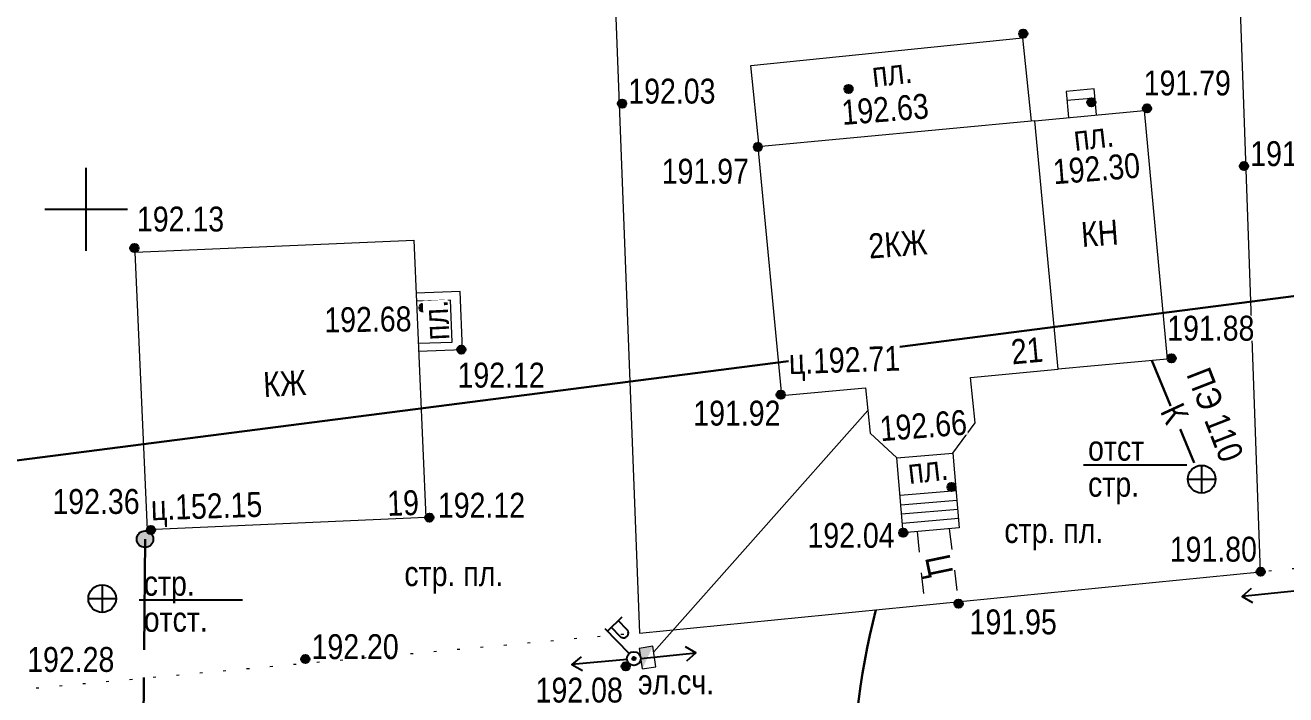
# Model space of a CAD drawing. Header units: millimetres. Extents: x 5990 to 6530, y 11230 to 11520.
# Drawn here: x 6147.8 to 6193.4, y 11432.44 to 11456.65 of the extents above; entities that cross this region are included whole.
import ezdxf

# ---------------------------------------------------------------- set-up
doc = ezdxf.new("R2010")
doc.units = ezdxf.units.MM
for name, pattern in [('g5_01_5x1_5', [1.5, 0.75, -0.75]), ('g5_122', [5, 4, -1]), ('g5_366', [0.85, 0.1, -0.75])]:
    doc.linetypes.add(name, pattern=pattern)
for name, color, linetype in [('02 ПЛАНОВО-ВЫСОТНОЕ ОБОСНОВАНИЕ', 7, 'Continuous'), ('03 ЗДАНИЯ И ИХ ЧАСТИ', 7, 'Continuous'), ('04 ПРОМЫШЛЕННЫЕ И СОЦ.-КУЛЬТ. ОБЪЕКТЫ', 7, 'Continuous'), ('05 ГАЗОПРОВОД', 7, 'Continuous'), ('07 ЭЛЕКТРОКАБЕЛЬ', 7, 'Continuous'), ('08 ЛЭП', 7, 'Continuous'), ('10 КАНАЛИЗАЦИЯ', 7, 'Continuous'), ('15 РЕЛЬЕФ', 7, 'Continuous'), ('17 ОГРАЖДЕНИЯ', 7, 'Continuous')]:
    doc.layers.add(name, color=color, linetype=linetype)
doc.layers.add('18 ГРАНИЦА ТОПОСЪЕМКИ', color=7, linetype='Continuous', plot=False)
doc.styles.add('Д-431', font='ARIALNI_1.TTF', dxfattribs={"height": 0.9})
doc.styles.add('Р-131', font='ARIALN.TTF')
doc.linetypes.add('g5_119_3', pattern='A,4,-1,[31,GUGK_2005.shx,S=0.1,R=0,X=0,Y=0],4,[31,GUGK_2005.shx,S=0.1,R=180,X=0,Y=0],-1', length=10)
doc.linetypes.add('g5_475_2', pattern='A,1.25,[25,GUGK_2005.shx,S=0.4,R=0,X=0,Y=0],1.25,-0.5', length=3)

# ---------------------------------------------------------------- blocks, each defined once
blk = doc.blocks.new('_krest')
at = {"color": 3, "linetype": 'ByBlock', "lineweight": -2}
for p, q in [((0, -3), (0, 3)), ((-3, 0), (3, 0))]:
    blk.add_line(p, q, dxfattribs=at)
blk = doc.blocks.new('g5_330')
blk.add_hatch(color=0).paths.add_polyline_path([(0.15, 0, 1), (-0.15, 0, 1)])
at = {"color": 0}
blk.add_circle((0, 0), 0.15, dxfattribs=at)
blk = doc.blocks.new('g5_121_7c')
h = blk.add_hatch(color=0)
edge = h.paths.add_edge_path()
edge.add_arc((0, 0), 0.3, 0, 360)
at = {"color": 0}
blk.add_circle((0, 0), 0.3, dxfattribs=at)
blk = doc.blocks.new('g5_108a')
h = blk.add_hatch(color=0)
edge = h.paths.add_edge_path()
edge.add_arc((0, 0), 0.06, 0, 360)
at = {"color": 0, "lineweight": 25}
blk.add_circle((0, 0), 0.25, dxfattribs=at)
at = {"color": 0}
blk.add_circle((0, 0), 0.06, dxfattribs=at)
blk = doc.blocks.new('g5_115_1')
at = {"color": 0}
for points in [[(0, 0), (2, 0)], [(1.647, -0.252), (2, 0), (1.647, 0.252)]]:
    blk.add_lwpolyline(points, dxfattribs=at)
blk = doc.blocks.new('g5_110_1')
at = {"color": 0}
for p, q in [((0, 0), (0, 1.25)), ((0, 1.125), (0.75, 1.125))]:
    blk.add_line(p, q, dxfattribs=at)
blk.add_lwpolyline([(0.2, 1.125), (0.2, 0.682, 1.040016), (0.55, 0.682), (0.55, 1.125)], format="xyb", dxfattribs=at)
blk = doc.blocks.new('g5_113c')
blk.add_hatch(color=1).paths.add_polyline_path([(-0.375, 0), (0.375, 0), (0, 0.25), (-0.375, 0.5)])
at = {"color": 1, "lineweight": 20}
blk.add_lwpolyline([(-0.375, 0), (0.375, 0), (0.375, 0.5), (-0.375, 0.5)], close=True, dxfattribs=at)
blk = doc.blocks.new('*U881')
at = {"color": 7, "style": 'Д-431'}
for tag, p in [('Z', (-8.218, 1.34)), ('Z1', (-8.218, -1.267)), ('Z2', (-8.218, -3.621)), ('Z3', (-8.218, -5.936))]:
    blk.add_attdef(tag, p, '', height=1.8, dxfattribs=at)
blk.add_wipeout([(-0.114, -0.994), (-0.174, -0.985), (-0.244, -0.97), (-0.278, -0.961), (-0.356, -0.935), (-0.414, -0.91), (-0.492, -0.871), (-0.567, -0.824), (-0.619, -0.785), (-0.671, -0.741), (-0.711, -0.704), (-0.773, -0.635), (-0.798, -0.602), (-0.831, -0.556), (-0.864, -0.503), (-0.898, -0.44), (-0.936, -0.353), (-0.951, -0.308), (-0.966, -0.257), (-0.984, -0.18), (-0.995, -0.101), (-1, -0.027), (-0.999, 0.035), (-0.994, 0.11), (-0.988, 0.157), (-0.98, 0.197), (-0.962, 0.272), (-0.95, 0.312), (-0.936, 0.351), (-0.92, 0.391), (-0.901, 0.433), (-0.879, 0.478), (-0.872, 0.489), (-0.863, 0.505), (-0.855, 0.519), (-0.848, 0.53), (-0.838, 0.546), (-0.829, 0.559), (-0.818, 0.575), (-0.809, 0.588), (-0.802, 0.598), (-0.793, 0.609), (-0.769, 0.64), (-0.76, 0.65), (-0.749, 0.662), (-0.741, 0.671), (-0.729, 0.684), (-0.722, 0.692), (-0.711, 0.703), (-0.7, 0.714), (-0.687, 0.726), (-0.673, 0.739), (-0.665, 0.747), (-0.646, 0.763), (-0.636, 0.771), (-0.624, 0.782), (-0.61, 0.792), (-0.598, 0.802), (-0.584, 0.812), (-0.564, 0.826), (-0.554, 0.833), (-0.531, 0.847), (-0.518, 0.856), (-0.505, 0.863), (-0.49, 0.872), (-0.472, 0.881), (-0.461, 0.887), (-0.445, 0.896), (-0.427, 0.904), (-0.363, 0.932), (-0.333, 0.943), (-0.306, 0.952), (-0.267, 0.964), (-0.22, 0.976), (-0.158, 0.987), (-0.104, 0.995), (0, 1), (0.098, 0.995), (0.161, 0.987), (0.22, 0.975), (0.304, 0.953), (0.363, 0.932), (0.482, 0.876), (0.56, 0.829), (0.633, 0.774), (0.732, 0.682), (0.806, 0.593), (0.855, 0.518), (0.941, 0.339), (0.977, 0.213), (0.991, 0.132), (0.997, 0.071), (1, 0.015), (0.997, -0.08), (0.974, -0.226), (0.944, -0.33), (0.911, -0.413), (0.883, -0.469), (0.859, -0.512), (0.824, -0.566), (0.792, -0.611), (0.757, -0.653), (0.718, -0.696), (0.664, -0.748), (0.632, -0.775), (0.596, -0.803), (0.545, -0.838), (0.498, -0.867), (0.428, -0.904), (0.381, -0.925), (0.309, -0.951), (0.237, -0.972), (0.178, -0.984), (0.069, -0.998), (-0.048, -0.999)])
for points in [[(-8.556, 1.031), (-1.067, 1.031)], [(0, 1), (0, -1)], [(-1, 0), (1, 0)]]:
    blk.add_lwpolyline(points)
blk.add_circle((0, 0), 1)
blk = doc.blocks.new('*U882')
blk.add_lwpolyline([(2.667, -0.102), (10.155, -0.102)])
at = {"color": 7, "style": 'Д-431'}
for tag, p in [('Z', (3.004, 0.208)), ('Z1', (3.004, -2.399)), ('Z2', (3.004, -4.753)), ('Z3', (3.004, -7.069))]:
    blk.add_attdef(tag, p, '', height=1.8, dxfattribs=at)
blk.add_wipeout([(-0.114, -0.994), (-0.174, -0.985), (-0.244, -0.97), (-0.278, -0.961), (-0.356, -0.935), (-0.414, -0.91), (-0.492, -0.871), (-0.567, -0.824), (-0.619, -0.785), (-0.671, -0.741), (-0.711, -0.704), (-0.773, -0.635), (-0.798, -0.602), (-0.831, -0.556), (-0.864, -0.503), (-0.898, -0.44), (-0.936, -0.353), (-0.951, -0.308), (-0.966, -0.257), (-0.984, -0.18), (-0.995, -0.101), (-1, -0.027), (-0.999, 0.035), (-0.994, 0.11), (-0.988, 0.157), (-0.98, 0.197), (-0.962, 0.272), (-0.95, 0.312), (-0.936, 0.351), (-0.92, 0.391), (-0.901, 0.433), (-0.879, 0.478), (-0.872, 0.489), (-0.863, 0.505), (-0.855, 0.519), (-0.848, 0.53), (-0.838, 0.546), (-0.829, 0.559), (-0.818, 0.575), (-0.809, 0.588), (-0.802, 0.598), (-0.793, 0.609), (-0.769, 0.64), (-0.76, 0.65), (-0.749, 0.662), (-0.741, 0.671), (-0.729, 0.684), (-0.722, 0.692), (-0.711, 0.703), (-0.7, 0.714), (-0.687, 0.726), (-0.673, 0.739), (-0.665, 0.747), (-0.646, 0.763), (-0.636, 0.771), (-0.624, 0.782), (-0.61, 0.792), (-0.598, 0.802), (-0.584, 0.812), (-0.564, 0.826), (-0.554, 0.833), (-0.531, 0.847), (-0.518, 0.856), (-0.505, 0.863), (-0.49, 0.872), (-0.472, 0.881), (-0.461, 0.887), (-0.445, 0.896), (-0.427, 0.904), (-0.363, 0.932), (-0.333, 0.943), (-0.306, 0.952), (-0.267, 0.964), (-0.22, 0.976), (-0.158, 0.987), (-0.104, 0.995), (0, 1), (0.098, 0.995), (0.161, 0.987), (0.22, 0.975), (0.304, 0.953), (0.363, 0.932), (0.482, 0.876), (0.56, 0.829), (0.633, 0.774), (0.732, 0.682), (0.806, 0.593), (0.855, 0.518), (0.941, 0.339), (0.977, 0.213), (0.991, 0.132), (0.997, 0.071), (1, 0.015), (0.997, -0.08), (0.974, -0.226), (0.944, -0.33), (0.911, -0.413), (0.883, -0.469), (0.859, -0.512), (0.824, -0.566), (0.792, -0.611), (0.757, -0.653), (0.718, -0.696), (0.664, -0.748), (0.632, -0.775), (0.596, -0.803), (0.545, -0.838), (0.498, -0.867), (0.428, -0.904), (0.381, -0.925), (0.309, -0.951), (0.237, -0.972), (0.178, -0.984), (0.069, -0.998), (-0.048, -0.999)])
for points in [[(0, 1), (0, -1)], [(-1, 0), (1, 0)]]:
    blk.add_lwpolyline(points)
blk.add_circle((0, 0), 1)

msp = doc.modelspace()

# ---------------------------------------------------------------- linework, layer by layer
at = {"layer": '03 ЗДАНИЯ И ИХ ЧАСТИ', "color": 7, "lineweight": 15}
for points in [[(6174.344, 11452.254), (6174.045, 11455.197), (6183.879, 11456.197), (6184.185, 11453.187)], [(6186.551, 11453.408), (6186.47, 11454.356), (6185.453, 11454.261), (6185.541, 11453.314)], [(6185.483, 11453.938), (6186.5, 11454.033)], [(6184.32, 11453.2), (6188.275, 11453.57), (6189.115, 11444.58), (6185.16, 11444.21)], [(6181.36, 11441.182), (6182.16, 11442.27), (6182, 11443.91), (6185.16, 11444.21), (6184.32, 11453.2), (6174.3, 11452.25)], [(6181.36, 11441.182), (6181.59, 11438.472), (6179.56, 11438.3), (6179.33, 11441.01)], [(6179.33, 11441.01), (6181.36, 11441.182)], [(6179.445, 11439.655), (6181.475, 11439.827)], [(6179.475, 11439.307), (6181.505, 11439.479)], [(6179.503, 11438.978), (6181.532, 11439.15)], [(6179.53, 11438.651), (6181.56, 11438.824)]]:
    msp.add_lwpolyline(points, dxfattribs=at)
at = {"layer": '03 ЗДАНИЯ И ИХ ЧАСТИ', "color": 7, "lineweight": 15, "extrusion": (-0.000688316, 0.019019, 0.999819), "elevation": 405.524}
msp.add_lwpolyline([(-6571.924, -11208.829), (-6573.51, -11208.829), (-6573.51, -11210.931), (-6571.908, -11210.931)], dxfattribs=at)
at = {"layer": '03 ЗДАНИЯ И ИХ ЧАСТИ', "color": 7, "lineweight": 15, "extrusion": (-0.999285, -0.036723, 0.009049), "elevation": -6577.391}
msp.add_lwpolyline([(-11211.132, 117.386), (-11211.132, 252.208), (-11212.655, 252.208), (-11212.655, 116.206)], dxfattribs=at)
at = {"layer": '03 ЗДАНИЯ И ИХ ЧАСТИ', "color": 7, "linetype": 'g5_01_5x1_5', "lineweight": 15, "flags": 128}
for points in [[(6181.225, 11438.441), (6181.563, 11435.733)], [(6180.068, 11438.343), (6180.329, 11435.691)]]:
    msp.add_lwpolyline(points, dxfattribs=at)
at = {"layer": '05 ГАЗОПРОВОД', "color": 1, "linetype": 'g5_122', "lineweight": 30}
msp.add_lwpolyline([(6152.13, 11438.067), (6151.998, 11422.115)], dxfattribs=at)
at = {"layer": '10 КАНАЛИЗАЦИЯ', "color": 34, "linetype": 'g5_122', "lineweight": 30, "flags": 128}
msp.add_lwpolyline([(6188.556, 11444.527), (6190.142, 11440.688)], dxfattribs=at)
at = {"layer": '15 РЕЛЬЕФ', "color": 32, "lineweight": 30}
msp.add_lwpolyline([(6178.565, 11435.517, 0.132281), (6178.842, 11420.708, 19.020335)], format="xyb", dxfattribs=at)
at = {"layer": '17 ОГРАЖДЕНИЯ', "color": 7, "linetype": 'g5_475_2', "lineweight": 15}
for points in [[(6192.141, 11446.66), (6191.12, 11475.25)], [(6168.56, 11472.59), (6169.666, 11443.77)], [(6169.666, 11443.77), (6170.015, 11434.674)], [(6170.015, 11434.674), (6192.49, 11436.89)]]:
    msp.add_lwpolyline(points, dxfattribs=at)
at = {"layer": '18 ГРАНИЦА ТОПОСЪЕМКИ', "color": 2, "lineweight": 30}
msp.add_lwpolyline([(6177.394, 11250), (6177.354, 11251.127), (6230.217, 11254.348), (6230.438, 11250), (6250, 11250), (6250, 11287.814), (6144.051, 11279.777), (6141.969, 11323.791), (6250, 11335.292), (6250, 11363.999), (6137.205, 11353.136), (6133.809, 11409.649), (6133.809, 11409.649), (6250, 11418.784), (6250, 11500), (6204.091, 11500), (6235.857, 11452.28), (6132.003, 11438.928), (6138.306, 11500), (6038.284, 11500), (6040.478, 11481.045), (6051.473, 11439.881), (6064.107, 11378.144), (6068.931, 11250)], close=True, dxfattribs=at)

# ---------------------------------------------------------------- block references
at = {"layer": '02 ПЛАНОВО-ВЫСОТНОЕ ОБОСНОВАНИЕ', "xscale": 0.5, "yscale": 0.5, "zscale": 0.5}
msp.add_blockref('_krest', (6150, 11450), dxfattribs=at)
at = {"layer": '02 ПЛАНОВО-ВЫСОТНОЕ ОБОСНОВАНИЕ', "lineweight": 25, "xscale": 0.5, "yscale": 0.5, "zscale": 0.5}
msp.add_blockref('_krest', (6150, 11450), dxfattribs=at)
at = {"layer": '03 ЗДАНИЯ И ИХ ЧАСТИ', "color": 7, "lineweight": 15}
for p in [(6177.581, 11454.352), (6186.366, 11453.865), (6162.206, 11446.436), (6181.307, 11439.949)]:
    msp.add_blockref('g5_330', p, dxfattribs=at)
at = {"layer": '05 ГАЗОПРОВОД', "color": 1, "lineweight": 15}
msp.add_blockref('g5_121_7c', (6152.13, 11438.067), dxfattribs=at)
at = {"layer": '07 ЭЛЕКТРОКАБЕЛЬ', "color": 1, "lineweight": 15, "rotation": 278.5681312353349}
msp.add_blockref('g5_113c', (6170.065, 11433.749), dxfattribs=at)
at = {"layer": '08 ЛЭП', "color": 7, "lineweight": 15}
for name, p, rotation in [('g5_115_1', (6193.808, 11436.196), 185.8850377568781), ('g5_110_1', (6169.641, 11433.929), 44.06358136728997), ('g5_115_1', (6169.567, 11433.721), 185.4478048729412), ('g5_115_1', (6170.065, 11433.749), 5.885037756877489)]:
    msp.add_blockref(name, p, dxfattribs=dict(at, rotation=rotation))
msp.add_blockref('g5_108a', (6169.815, 11433.749), dxfattribs=at)
at = {"layer": '15 РЕЛЬЕФ', "color": 7, "lineweight": 15}
for p in [(6183.903, 11456.35), (6188.381, 11453.646), (6174.3, 11452.25), (6151.746, 11448.594), (6163.571, 11444.923, 192.127), (6189.269, 11444.606), (6175.13, 11443.29), (6162.418, 11438.849), (6152.342, 11438.399), (6179.56, 11438.3), (6192.49, 11436.89), (6181.563, 11435.733), (6169.523, 11433.469, 192.08)]:
    msp.add_blockref('g5_330', p, dxfattribs=at)
at = {"layer": '15 РЕЛЬЕФ', "color": 7}
for p in [(6169.39, 11453.82), (6191.89, 11451.56)]:
    msp.add_blockref('g5_330', p, dxfattribs=at)

# ---------------------------------------------------------------- texts
at = {"layer": '03 ЗДАНИЯ И ИХ ЧАСТИ', "color": 1, "lineweight": 25, "insert": (6183.424, 11445.282), "char_height": 0.9, "attachment_point": 1, "rotation": 5.2078, "style": 'Д-431'}
msp.add_mtext('21', dxfattribs=at)
at = {"layer": '15 РЕЛЬЕФ', "color": 7, "style": 'Д-431'}
for s, p in [('192.03', (6169.615, 11453.82)), ('191.69', (6192.115, 11451.56))]:
    msp.add_text(s, height=0.9, dxfattribs=at).set_placement(p)

# ---------------------------------------------------------------- next in the draw order: block references
at = {"layer": '10 КАНАЛИЗАЦИЯ', "color": 7, "lineweight": 15, "xscale": 0.5, "yscale": 0.5, "zscale": 0.5}
msp.add_blockref('*U881', (6190.356, 11440.236, 192.035), dxfattribs=at).add_auto_attribs({'Z': 'отст', 'Z1': 'стр.'})

# ---------------------------------------------------------------- next in the draw order: texts
at = {"layer": '03 ЗДАНИЯ И ИХ ЧАСТИ', "color": 7, "lineweight": 25, "char_height": 0.9, "attachment_point": 1, "bg_fill": 3, "box_fill_scale": 1, "bg_fill_color": 256, "bg_fill_transparency": 0}
for s, insert, rotation, style in [('192.63', (6177.297, 11453.942), 4.4691, 'Д-431'), ('пл.', (6185.679, 11453.002), 6.524, 'Д-431'), ('КН', (6185.967, 11449.528), 4.2413, 'Р-131'), ('пл.', (6179.682, 11440.955), 6.524, 'Д-431'), ('Ц', (6181.226, 11437.582), 281.6943, 'Д-431')]:
    msp.add_mtext(s, dxfattribs=dict(at, insert=insert, rotation=rotation, style=style))
at = {"layer": '04 ПРОМЫШЛЕННЫЕ И СОЦ.-КУЛЬТ. ОБЪЕКТЫ', "color": 7, "lineweight": 25, "char_height": 0.9, "attachment_point": 1, "style": 'Д-431', "bg_fill": 3, "box_fill_scale": 1, "bg_fill_color": 256, "bg_fill_transparency": 0}
for insert in [(6183.218, 11438.83), (6161.512, 11437.27)]:
    msp.add_mtext('стр. пл.', dxfattribs=dict(at, insert=insert))
at = {"layer": '10 КАНАЛИЗАЦИЯ', "color": 7, "lineweight": 25, "insert": (6189.657, 11443.077), "char_height": 0.9, "attachment_point": 1, "rotation": 294.8314, "style": 'Д-431', "bg_fill": 3, "box_fill_scale": 1, "bg_fill_color": 256, "bg_fill_transparency": 3934652}
msp.add_mtext('К', dxfattribs=at)
at = {"layer": '15 РЕЛЬЕФ', "color": 7, "lineweight": 25, "char_height": 0.9, "attachment_point": 1, "style": 'Д-431', "bg_fill": 3, "box_fill_scale": 1, "bg_fill_color": 256, "bg_fill_transparency": 0}
for s, insert in [('191.79', (6188.26, 11455.015)), ('191.97', (6170.824, 11451.824)), ('192.13', (6151.838, 11450.094)), ('192.12', (6163.436, 11444.45)), ('191.92', (6171.966, 11443.075)), ('192.36', (6148.781, 11439.881)), ('192.12', (6162.726, 11439.745)), ('192.04', (6176.096, 11438.655)), ('191.80', (6189.203, 11438.156)), ('191.95', (6181.963, 11435.526)), ('192.20', (6158.155, 11434.63)), ('192.28', (6147.867, 11434.168))]:
    msp.add_mtext(s, dxfattribs=dict(at, insert=insert))

# ---------------------------------------------------------------- next in the draw order: linework, layer by layer
at = {"layer": '03 ЗДАНИЯ И ИХ ЧАСТИ', "color": 7, "lineweight": 15}
msp.add_lwpolyline([(6174.3, 11452.25), (6175.152, 11443.261), (6178.2, 11443.54), (6178.36, 11441.9), (6179.33, 11441.01)], dxfattribs=at)
msp.add_lwpolyline([(6152.215, 11438.411), (6151.776, 11448.441), (6161.855, 11448.882), (6162.295, 11438.853)], close=True, dxfattribs=at)
at = {"layer": '04 ПРОМЫШЛЕННЫЕ И СОЦ.-КУЛЬТ. ОБЪЕКТЫ', "color": 7, "linetype": 'g5_366', "lineweight": 15}
msp.add_line((6207.28, 11438.19), (6192.49, 11436.89), dxfattribs=at)
at = {"layer": '07 ЭЛЕКТРОКАБЕЛЬ', "color": 1, "linetype": 'g5_119_3', "lineweight": 15, "flags": 128}
msp.add_lwpolyline([(6170.534, 11433.995), (6178.28, 11442.72)], dxfattribs=at)
at = {"layer": '17 ОГРАЖДЕНИЯ', "color": 7, "linetype": 'g5_475_2', "lineweight": 15}
msp.add_lwpolyline([(6192.49, 11436.89), (6192.141, 11446.66)], dxfattribs=at)
at = {"layer": '17 ОГРАЖДЕНИЯ', "color": 7, "linetype": 'g5_366', "lineweight": 15, "flags": 128}
msp.add_lwpolyline([(6147.34, 11432.61), (6170.02, 11434.69)], dxfattribs=at)

# ---------------------------------------------------------------- next in the draw order: block references
at = {"layer": '15 РЕЛЬЕФ', "color": 7, "lineweight": 15}
msp.add_blockref('g5_330', (6157.93, 11433.73), dxfattribs=at)

# ---------------------------------------------------------------- next in the draw order: texts
at = {"layer": '03 ЗДАНИЯ И ИХ ЧАСТИ', "color": 7, "lineweight": 25, "char_height": 0.9, "attachment_point": 1, "style": 'Д-431', "bg_fill": 3, "box_fill_scale": 1, "bg_fill_color": 256, "bg_fill_transparency": 0}
for s, insert, rotation in [('пл.', (6178.381, 11455.308), 6.524), ('192.30', (6184.944, 11451.798), 4.4691)]:
    msp.add_mtext(s, dxfattribs=dict(at, insert=insert, rotation=rotation))
at = {"layer": '10 КАНАЛИЗАЦИЯ', "color": 7, "lineweight": 25, "insert": (6190.633, 11444.358), "char_height": 0.9, "attachment_point": 1, "rotation": 291.2593, "style": 'Д-431', "bg_fill": 3, "box_fill_scale": 1, "bg_fill_color": 256, "bg_fill_transparency": 0}
msp.add_mtext('ПЭ 110', dxfattribs=at)

# ---------------------------------------------------------------- next in the draw order: block references
at = {"layer": '10 КАНАЛИЗАЦИЯ', "color": 7, "lineweight": 15, "xscale": 0.5, "yscale": 0.5, "zscale": 0.5}
msp.add_blockref('*U882', (6150.58, 11435.919), dxfattribs=at).add_auto_attribs({'Z': 'стр.', 'Z1': 'отст.'})

# ---------------------------------------------------------------- next in the draw order: texts
at = {"layer": '03 ЗДАНИЯ И ИХ ЧАСТИ', "color": 7, "lineweight": 25, "char_height": 0.9, "attachment_point": 1, "bg_fill": 3, "box_fill_scale": 1, "bg_fill_color": 256, "bg_fill_transparency": 0}
for s, insert, rotation, style in [('2КЖ', (6178.274, 11449.111), 4.2413, 'Р-131'), ('пл.', (6162.246, 11445.239), 92.8083, 'Д-431'), ('192.68', (6158.611, 11446.444), 0.8201, 'Д-431'), ('ц.192.71', (6175.406, 11444.933), 1.9012, 'Д-431'), ('КЖ', (6156.385, 11444.105), 3, 'Р-131'), ('ц.152.15', (6152.326, 11439.647), 1.9012, 'Д-431'), ('{\\C1;19}', (6160.878, 11439.806), 1.9892, 'Д-431')]:
    msp.add_mtext(s, dxfattribs=dict(at, insert=insert, rotation=rotation, style=style))
at = {"layer": '07 ЭЛЕКТРОКАБЕЛЬ', "color": 7, "lineweight": 25, "insert": (6169.966, 11433.355), "char_height": 0.9, "attachment_point": 1, "style": 'Д-431', "bg_fill": 3, "box_fill_scale": 1, "bg_fill_color": 256, "bg_fill_transparency": 0}
msp.add_mtext('эл.сч.', dxfattribs=at)
at = {"layer": '15 РЕЛЬЕФ', "color": 7, "lineweight": 25, "char_height": 0.9, "attachment_point": 1, "style": 'Д-431', "bg_fill": 3, "box_fill_scale": 1, "bg_fill_color": 256, "bg_fill_transparency": 0}
for s, insert in [('191.88', (6189.112, 11446.147)), ('192.08', (6166.262, 11433.06))]:
    msp.add_mtext(s, dxfattribs=dict(at, insert=insert))
at = {"layer": '15 РЕЛЬЕФ', "color": 7, "lineweight": 25, "insert": (6178.679, 11442.506), "char_height": 0.9, "attachment_point": 1, "rotation": 4.4691, "style": 'Д-431', "bg_fill": 3, "box_fill_scale": 1, "bg_fill_color": 256, "bg_fill_transparency": 0}
msp.add_mtext('192.66', dxfattribs=at)

doc.saveas('drawing.dxf')
